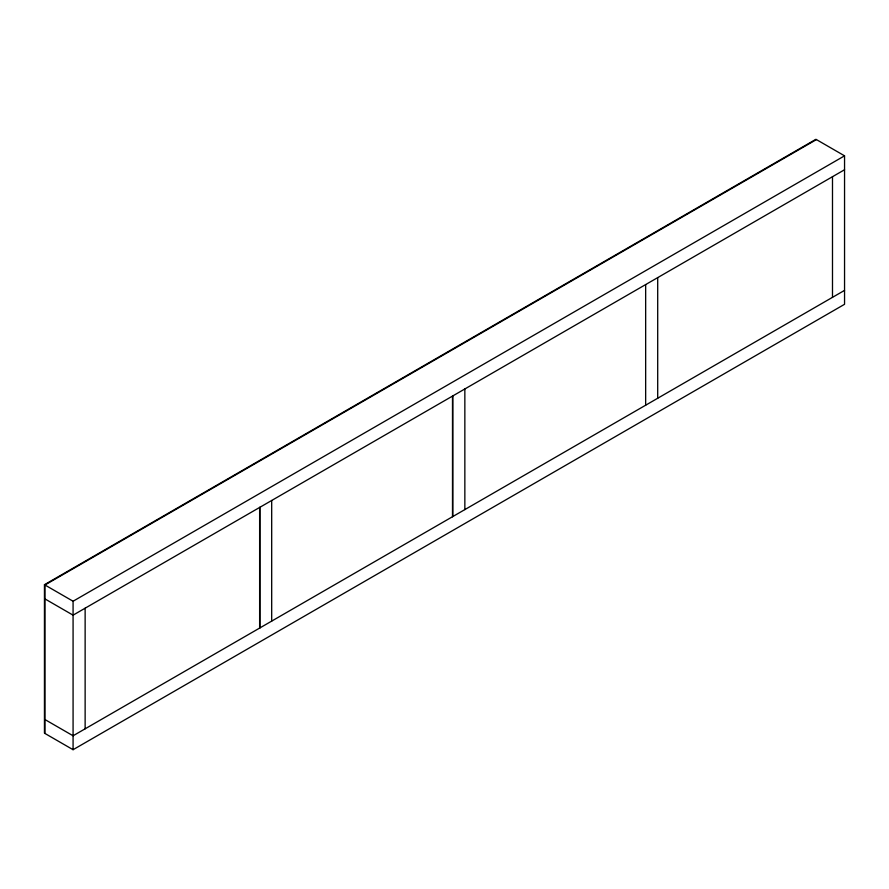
<?xml version="1.0" encoding="UTF-8"?>
<svg xmlns="http://www.w3.org/2000/svg" width="889" height="889" viewBox="0 0 889 889"><rect width="100%" height="100%" fill="white"/><g stroke="black" fill="none" stroke-linecap="round" stroke-linejoin="round"><path stroke-width="1.33" d="M44.45 584.706L815.924 139.295L844.55 155.831L844.55 304.294L73.076 749.705L44.45 733.169L44.45 584.706L73.076 601.231L844.55 155.831M816.424 139.584L44.95 584.995L44.95 733.458M844.55 169.743L73.076 615.155L44.95 598.908M844.55 290.381L73.076 735.781L44.95 719.545M832.493 176.7L832.493 297.337M657.704 277.612L657.704 398.25M645.658 284.58L645.658 405.206M464.847 388.971L464.847 509.597M452.79 395.927L452.79 516.565M452.501 396.094L452.501 516.72M271.69 500.485L271.69 621.111M259.921 507.275L259.921 627.912M259.632 507.441L259.632 628.079M85.133 608.187L85.133 728.824M73.076 601.231L73.076 749.705"/></g></svg>
